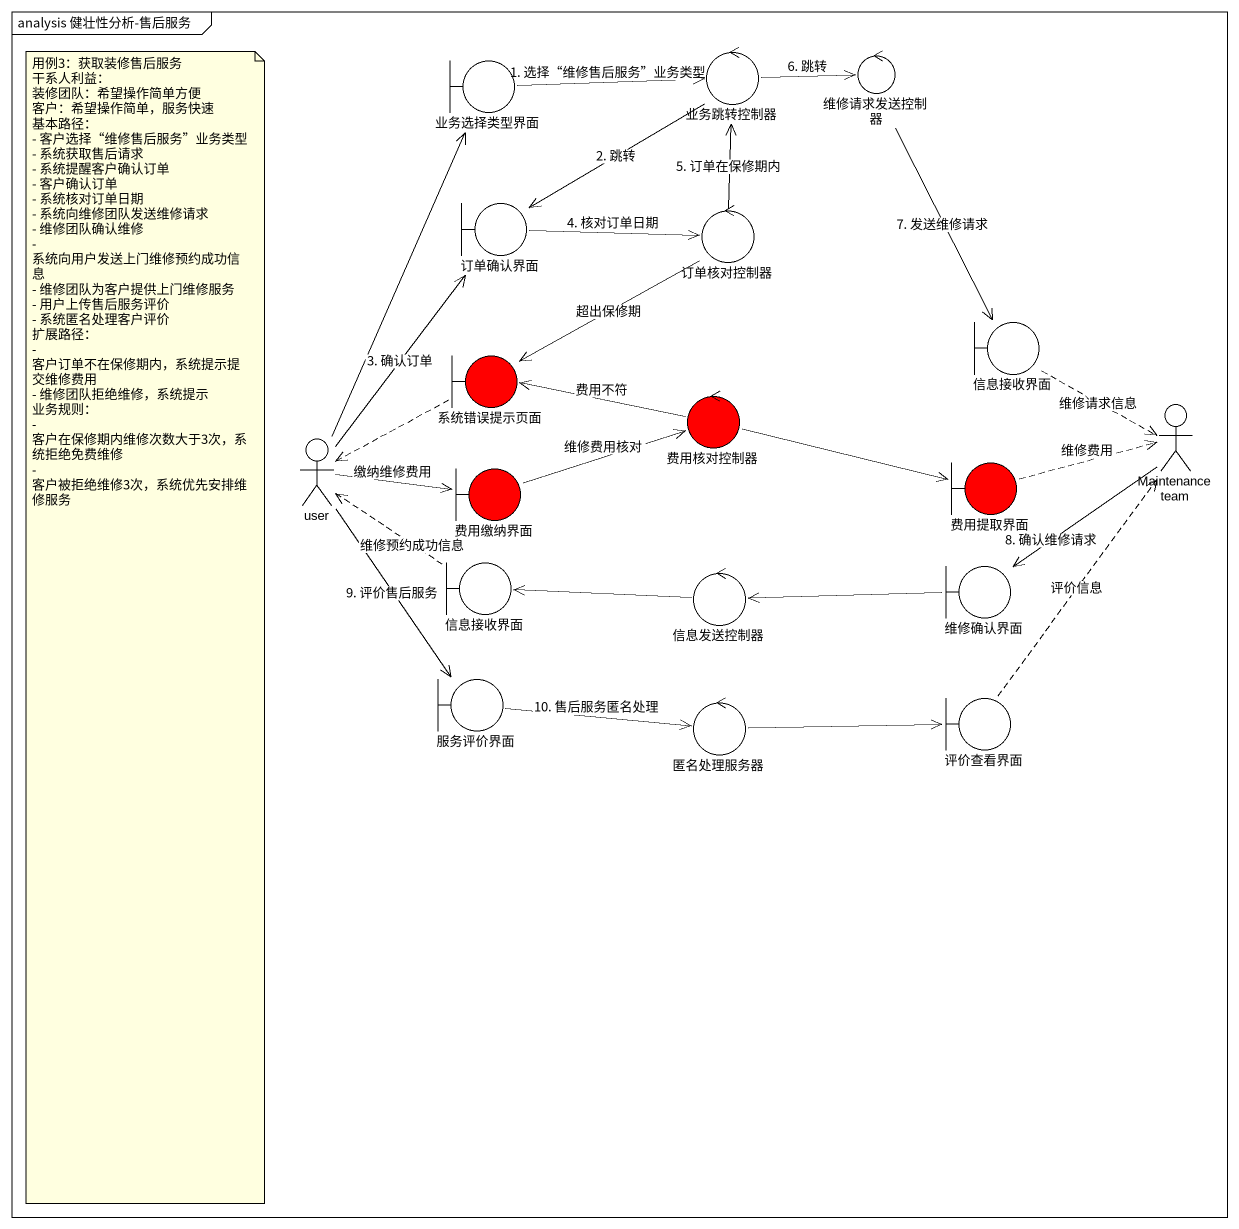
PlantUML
@startuml
mainframe analysis 健壮性分析-售后服务
control 业务跳转控制器
control 维修请求发送控制器
boundary 业务选择类型界面
boundary 订单确认界面
control 订单核对控制器
boundary 信息接收界面
boundary 系统错误提示页面 #FF0000
control 费用核对控制器 #FF0000
actor "Maintenance team" as Maintenance_team
actor user
boundary 费用缴纳界面 #FF0000
boundary 费用提取界面 #FF0000
boundary "信息接收界面" as 信息接收界面_2
control 信息发送控制器
boundary 维修确认界面
boundary 服务评价界面
boundary 评价查看界面
control 匿名处理服务器
业务跳转控制器 -right-> 维修请求发送控制器 : 6. 跳转
业务跳转控制器 --> 订单确认界面 : 2. 跳转
维修请求发送控制器 --> 信息接收界面 : 7. 发送维修请求
业务选择类型界面 -right-> 业务跳转控制器 : 1. 选择“维修售后服务”业务类型
订单确认界面 -right-> 订单核对控制器 : 4. 核对订单日期
订单核对控制器 -up-> 业务跳转控制器 : 5. 订单在保修期内
订单核对控制器 --> 系统错误提示页面 : 超出保修期
信息接收界面 ..> Maintenance_team : 维修请求信息
系统错误提示页面 .left.> user
费用核对控制器 -left-> 系统错误提示页面 : 费用不符
费用核对控制器 -right-> 费用提取界面
Maintenance_team --> 维修确认界面 : 8. 确认维修请求
user -up-> 业务选择类型界面
user -up-> 订单确认界面 : 3. 确认订单
user -right-> 费用缴纳界面 : 缴纳维修费用
user --> 服务评价界面 : 9. 评价售后服务
费用缴纳界面 -right-> 费用核对控制器 : 维修费用核对
费用提取界面 .right.> Maintenance_team : 维修费用
信息接收界面_2 .up.> user : 维修预约成功信息
信息发送控制器 -left-> 信息接收界面_2
维修确认界面 -left-> 信息发送控制器
服务评价界面 -right-> 匿名处理服务器 : 10. 售后服务匿名处理
评价查看界面 .up.> Maintenance_team : 评价信息
匿名处理服务器 -right-> 评价查看界面
note as N1
  用例3：获取装修售后服务
  干系人利益：
  装修团队：希望操作简单方便
  客户：希望操作简单，服务快速
  基本路径：
  - 客户选择“维修售后服务”业务类型
  - 系统获取售后请求
  - 系统提醒客户确认订单
  - 客户确认订单
  - 系统核对订单日期
  - 系统向维修团队发送维修请求
  - 维修团队确认维修
  - 系统向用户发送上门维修预约成功信息
  - 维修团队为客户提供上门维修服务
  - 用户上传售后服务评价
  - 系统匿名处理客户评价
  扩展路径：
  - 客户订单不在保修期内，系统提示提交维修费用
  - 维修团队拒绝维修，系统提示
  业务规则：
  - 客户在保修期内维修次数大于3次，系统拒绝免费维修
  - 客户被拒绝维修3次，系统优先安排维修服务
end note
@enduml
